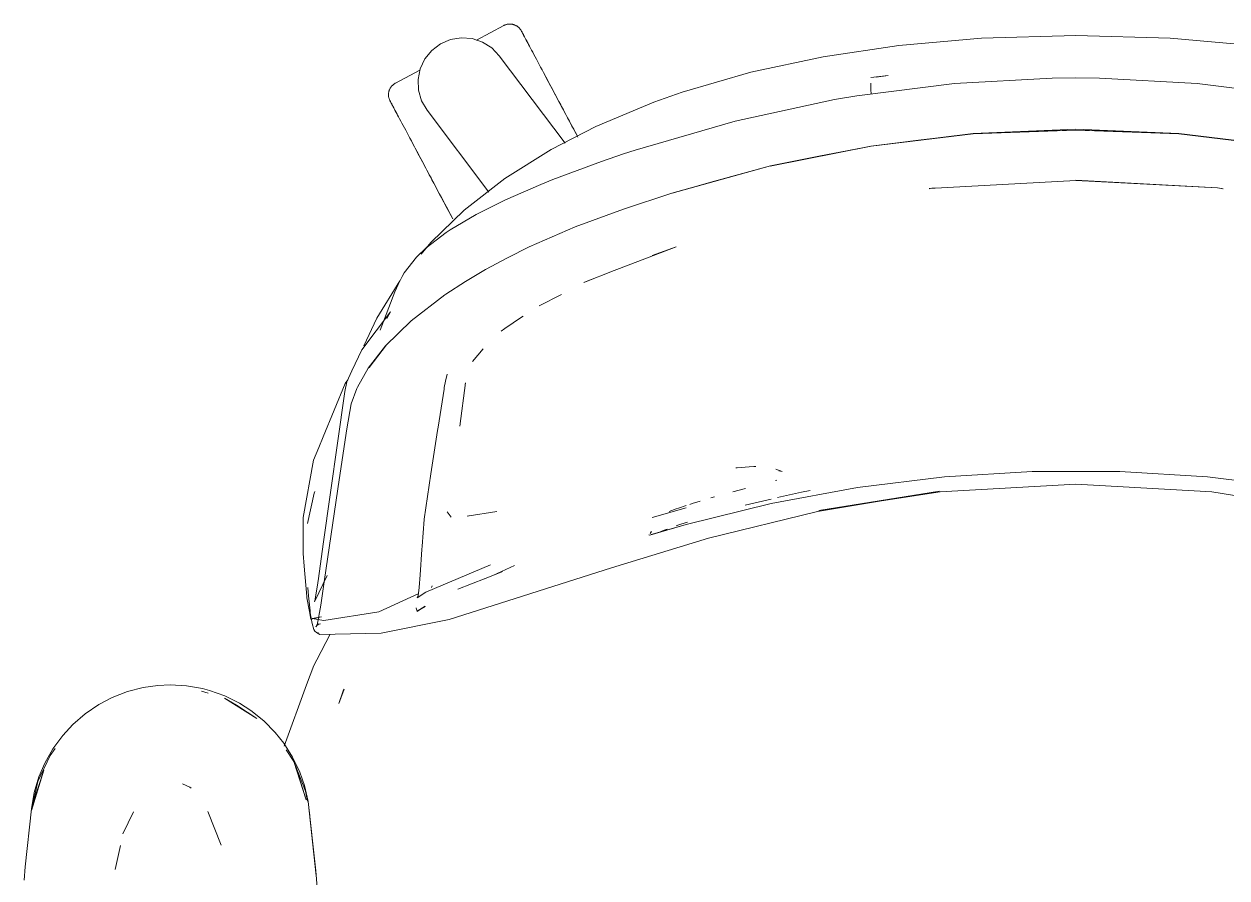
# Model space of a CAD drawing. Header units: millimetres. Extents: x 155927 to 317870, y -36033 to 97293.
# Drawn here: x 157598.5 to 157970.4, y 16161.7 to 16425.7 of the extents above; entities that cross this region are included whole.
import ezdxf

# ---------------------------------------------------------------- set-up
doc = ezdxf.new("R2010")
doc.units = ezdxf.units.MM
doc.header["$MEASUREMENT"] = 0
doc.layers.add('G-IMPT', color=8, linetype='CONTINUOUS', lineweight=9)
doc.layers.add('I-FURN', color=8, linetype='CONTINUOUS', lineweight=9)

msp = doc.modelspace()

# ---------------------------------------------------------------- linework, layer by layer
at = {"layer": 'G-IMPT'}
for p, q in [((157894.53, 16421.34), (157868.96, 16419.08)), ((157923.67, 16422.19), (157894.53, 16421.34)), ((157952.82, 16421.34), (157923.67, 16422.19)), ((157978.39, 16419.08), (157952.82, 16421.34)), ((157868.96, 16419.08), (157845.54, 16415.59)), ((157823.18, 16410.77), (157845.54, 16415.59)), ((157801.94, 16404.6), (157823.18, 16410.77)), ((157860.26, 16409.18), (157865.67, 16409.83)), ((157861.91, 16409.26), (157865.67, 16409.83)), ((157886.16, 16407.34), (157855.99, 16403.53)), ((157860.23, 16407.41), (157860.3, 16405.32)), ((157860.23, 16407.41), (157860.23, 16407.3)), ((157916.36, 16408.95), (157886.16, 16407.34)), ((157916.36, 16408.95), (157923.67, 16409.05)), ((157930.99, 16408.95), (157923.67, 16409.05)), ((157930.99, 16408.95), (157961.19, 16407.34)), ((157961.19, 16407.34), (157991.36, 16403.53)), ((157793.2, 16401.52), (157801.94, 16404.6)), ((157849.07, 16402.34), (157818.28, 16395.68)), ((157855.99, 16403.53), (157849.07, 16402.34)), ((157860.35, 16404.08), (157860.3, 16405.32)), ((157793.2, 16401.52), (157775.23, 16394.01)), ((157787.45, 16386.73), (157818.28, 16395.68)), ((157775.23, 16394.01), (157761.45, 16386.92)), ((157891.86, 16391.82), (157860.27, 16387.99)), ((157891.9, 16391.78), (157860.34, 16387.99)), ((157875.82, 16389.94), (157891.9, 16391.78)), ((157923.67, 16393.15), (157891.86, 16391.82)), ((157891.9, 16391.78), (157923.67, 16392.92)), ((157891.9, 16391.78), (157906.79, 16392.45)), ((157906.79, 16392.45), (157923.67, 16392.92)), ((157955.49, 16391.82), (157923.67, 16393.15)), ((157940.56, 16392.45), (157923.67, 16392.92)), ((157955.45, 16391.78), (157923.67, 16392.92)), ((157940.56, 16392.45), (157955.45, 16391.78)), ((157955.45, 16391.78), (157987, 16387.99)), ((157955.45, 16391.78), (157971.53, 16389.94)), ((157955.49, 16391.82), (157987.08, 16387.99)), ((157860.34, 16387.99), (157829.1, 16381.78)), ((157829.1, 16381.78), (157860.27, 16387.99)), ((157860.34, 16387.99), (157844.24, 16384.89)), ((157875.82, 16389.94), (157860.34, 16387.99)), ((157761.45, 16386.92), (157747.16, 16377.94)), ((157777.02, 16383.2), (157783.85, 16385.54)), ((157787.45, 16386.73), (157783.85, 16385.54)), ((157829.22, 16381.82), (157844.24, 16384.89)), ((157777.02, 16383.2), (157761.95, 16377.6)), ((157829.22, 16381.82), (157798.72, 16373.43)), ((157829.22, 16381.82), (157798.81, 16373.39)), ((157811.97, 16377.16), (157829.22, 16381.82)), ((157747.16, 16377.94), (157734.56, 16368.14)), ((157758.27, 16376.12), (157761.95, 16377.6)), ((157811.97, 16377.16), (157798.81, 16373.39)), ((157923.67, 16377.32), (157878.33, 16374.82)), ((157923.67, 16377.38), (157967.4, 16375.05)), ((157923.67, 16377.32), (157967.4, 16375.05)), ((157747.31, 16371.35), (157758.27, 16376.12)), ((157783.8, 16368.43), (157798.72, 16373.43)), ((157878.33, 16374.82), (157879.95, 16375.05)), ((157878.4, 16374.77), (157878.64, 16374.82)), ((157879.95, 16375.05), (157878.64, 16374.82)), ((157967.4, 16375.05), (157969.18, 16374.79)), ((157967.4, 16375.05), (157968.71, 16374.82)), ((157968.95, 16374.77), (157968.71, 16374.82)), ((157738.86, 16367.12), (157746.87, 16371.13)), ((157747.31, 16371.35), (157746.87, 16371.13)), ((157724.26, 16358.18), (157734.56, 16368.14)), ((157738.26, 16366.82), (157730.26, 16362.09)), ((157738.86, 16367.12), (157738.26, 16366.82)), ((157783.8, 16368.43), (157768.92, 16362.97)), ((157728.97, 16361.22), (157730.26, 16362.09)), ((157768.92, 16362.97), (157754.7, 16356.79)), ((157724.26, 16358.18), (157721.26, 16354.5)), ((157722.84, 16356.51), (157728.97, 16361.22)), ((157719.82, 16353.61), (157722.84, 16356.51)), ((157747.97, 16353.4), (157754.7, 16356.79)), ((157800.06, 16356.84), (157782.61, 16350.13)), ((157800.06, 16356.84), (157792.63, 16354.11)), ((157715.96, 16348.75), (157719.82, 16353.61)), ((157747.97, 16353.4), (157741.18, 16349.83)), ((157715.34, 16347.61), (157714.17, 16345.18)), ((157715.96, 16348.75), (157715.34, 16347.61)), ((157734.95, 16346.07), (157741.18, 16349.83)), ((157780.88, 16349.46), (157771.56, 16345.74)), ((157771.56, 16345.74), (157773.8, 16346.74)), ((157782.61, 16350.13), (157780.88, 16349.46)), ((157707.53, 16334.81), (157714.65, 16346.26)), ((157708.58, 16331.04), (157713.09, 16342.95)), ((157714.17, 16345.18), (157713.09, 16342.95)), ((157734.95, 16346.07), (157728.85, 16342.18)), ((157718.16, 16333.99), (157728.6, 16342.01)), ((157728.85, 16342.18), (157728.6, 16342.01)), ((157757.72, 16338.56), (157764.69, 16342.11)), ((157711.82, 16336.7), (157702.88, 16324.99)), ((157711.82, 16336.7), (157710.66, 16334.66)), ((157752.25, 16335.03), (157752.82, 16335.43)), ((157703.55, 16326.18), (157707.53, 16334.81)), ((157718.16, 16333.99), (157710.26, 16326.26)), ((157747.11, 16331.54), (157752.25, 16335.03)), ((157747.11, 16331.54), (157746.01, 16330.79)), ((157699.84, 16318.47), (157702.88, 16324.99)), ((157704.84, 16319.29), (157710.26, 16326.26)), ((157710.56, 16326.47), (157705.17, 16319.52)), ((157710.56, 16326.47), (157707.76, 16322.89)), ((157740.48, 16325.27), (157737.14, 16321.36)), ((157705.17, 16319.52), (157707.76, 16322.89)), ((157699.84, 16318.47), (157698.27, 16315.11)), ((157704.84, 16319.29), (157701.55, 16313.46)), ((157729.28, 16317.45), (157728.82, 16315.29)), ((157697.78, 16314.55), (157690.99, 16298.1)), ((157697.62, 16312.11), (157698.27, 16315.11)), ((157698.55, 16315.72), (157697.78, 16314.55)), ((157701.55, 16313.46), (157701.34, 16313.04)), ((157728.33, 16312.84), (157728.4, 16313.3)), ((157728.82, 16315.29), (157728.4, 16313.3)), ((157733.2, 16301.41), (157734.98, 16314.77)), ((157734.98, 16314.77), (157734.84, 16314.3)), ((157690.95, 16264.9), (157697.62, 16312.11)), ((157699.59, 16308.25), (157701.34, 16313.04)), ((157726.52, 16301.11), (157728.33, 16312.84)), ((157699.59, 16308.25), (157698.29, 16300.57)), ((157695.89, 16284.81), (157698.29, 16300.57)), ((157724.23, 16286.64), (157726.35, 16299.99)), ((157726.35, 16299.99), (157726.43, 16300.5)), ((157726.52, 16301.11), (157726.43, 16300.5)), ((157688, 16290.87), (157689.6, 16294.73)), ((157690.99, 16298.1), (157689.6, 16294.73)), ((157684.76, 16273.18), (157688, 16290.87)), ((157818.99, 16288.54), (157818.51, 16288.5)), ((157822.7, 16288.81), (157818.99, 16288.54)), ((157822.7, 16288.81), (157824.07, 16288.91)), ((157824.77, 16288.92), (157824.07, 16288.91)), ((157832.86, 16287.38), (157830.91, 16288.07)), ((157832.86, 16287.38), (157831.81, 16287.6)), ((157910.11, 16287.38), (157883.04, 16285.72)), ((157937.23, 16287.38), (157910.11, 16287.38)), ((157937.23, 16287.38), (157964.31, 16285.72)), ((157691.34, 16253.93), (157695.89, 16284.81)), ((157724.23, 16286.64), (157722.2, 16272.57)), ((157831.26, 16284.71), (157830.85, 16284.58)), ((157856.12, 16282.43), (157883.04, 16285.72)), ((157881.69, 16281.03), (157923.67, 16283.39)), ((157965.66, 16281.03), (157923.67, 16283.39)), ((157991.22, 16282.43), (157964.31, 16285.72)), ((157686.17, 16271.31), (157688.22, 16280.62)), ((157688.22, 16280.62), (157688.37, 16281.19)), ((157817.64, 16281.12), (157821.5, 16282.11)), ((157817.64, 16281.12), (157819.17, 16281.51)), ((157829.46, 16277.5), (157856.12, 16282.43)), ((157838.87, 16280.97), (157831.45, 16279.27)), ((157841.5, 16281.45), (157838.87, 16280.97)), ((157843.77, 16275.03), (157881.51, 16281.29)), ((157881.51, 16281.29), (157844.15, 16275.29)), ((157881.69, 16281.03), (157844.15, 16275.29)), ((158003.58, 16275.03), (157965.66, 16281.03)), ((157803.14, 16276.14), (157792.71, 16273.11)), ((157800.84, 16276.03), (157800.12, 16275.78)), ((157800.84, 16276.03), (157803.15, 16276.8)), ((157829.46, 16277.5), (157803.14, 16270.95)), ((157804.28, 16277.18), (157805.06, 16277.43)), ((157805.06, 16277.43), (157807.55, 16278.22)), ((157810.85, 16279.21), (157811.97, 16279.54)), ((157822.72, 16277.26), (157821.44, 16276.92)), ((157829.47, 16278.81), (157822.72, 16277.26)), ((157684.76, 16273.18), (157684.74, 16266.21)), ((157722.19, 16272.49), (157721.57, 16264.24)), ((157722.19, 16272.49), (157722.2, 16272.57)), ((157730.58, 16273.22), (157729.3, 16274.86)), ((157735.53, 16273.58), (157744.69, 16274.98)), ((157735.53, 16273.58), (157735.88, 16273.62)), ((157797.96, 16275.02), (157800.12, 16275.78)), ((157810.09, 16266.72), (157843.77, 16275.03)), ((157803.14, 16270.95), (157791.92, 16267.68)), ((157792.46, 16268.77), (157792.07, 16268.16)), ((157792.46, 16268.77), (157792.31, 16268.56)), ((157803.14, 16270.95), (157792.32, 16267.83)), ((157803.14, 16270.95), (157792.61, 16267.89)), ((157796.39, 16269.22), (157795.32, 16268.82)), ((157797.36, 16269.57), (157796.39, 16269.22)), ((157800.11, 16270.55), (157800.91, 16270.84)), ((157803.14, 16271.58), (157800.91, 16270.84)), ((157803.14, 16271.58), (157803.6, 16271.73)), ((157684.74, 16266.21), (157684.74, 16262.04)), ((157690.95, 16264.9), (157689.51, 16254.23)), ((157810.09, 16266.72), (157780.11, 16257.54)), ((157791.92, 16267.68), (157791.67, 16267.81)), ((157792.61, 16267.89), (157792.32, 16267.83)), ((157685.08, 16258.08), (157684.74, 16262.04)), ((157721.5, 16263.26), (157720.94, 16255.4)), ((157721.57, 16264.24), (157721.5, 16263.26)), ((157685.88, 16248.76), (157685.08, 16258.08)), ((157722.72, 16250.09), (157742.7, 16258.52)), ((157780.11, 16257.54), (157729.87, 16241.55)), ((157743.44, 16255.25), (157750.15, 16258.29)), ((157688.32, 16247.05), (157692.18, 16255.18)), ((157689.29, 16252.94), (157689.51, 16254.23)), ((157690.23, 16246.08), (157691.34, 16253.93)), ((157720.94, 16255.4), (157720.64, 16251.52)), ((157741.06, 16254.23), (157732.59, 16250.97)), ((157740.85, 16254.22), (157746.41, 16256.42)), ((157745.96, 16256.24), (157740.85, 16254.22)), ((157741.06, 16254.23), (157745.96, 16256.24)), ((157686.4, 16248.93), (157686.19, 16251.52)), ((157689.29, 16252.94), (157688.46, 16247.92)), ((157720.05, 16248.33), (157722.72, 16250.09)), ((157720.64, 16251.44), (157720.34, 16249.06)), ((157720.64, 16251.44), (157720.64, 16251.52)), ((157724.44, 16251.54), (157724.71, 16251.98)), ((157685.88, 16248.76), (157685.92, 16248.29)), ((157685.92, 16248.29), (157686.74, 16244.04)), ((157686.92, 16244.24), (157686.4, 16248.93)), ((157688.32, 16247.05), (157688.46, 16247.92)), ((157708.22, 16243.98), (157720.57, 16249.59)), ((157720.34, 16249.05), (157720.05, 16248.33)), ((157720.34, 16249.05), (157720.34, 16249.06)), ((157686.74, 16244.04), (157687.18, 16241.72)), ((157686.99, 16243.63), (157686.92, 16244.24)), ((157686.99, 16243.63), (157687.53, 16240.35)), ((157690.46, 16242.44), (157687.18, 16241.72)), ((157690.46, 16242.44), (157687.59, 16241.95)), ((157689.12, 16239.81), (157690.23, 16246.08)), ((157708.22, 16243.98), (157691.17, 16241.27)), ((157719.73, 16245.22), (157719.75, 16245.06)), ((157719.75, 16245.06), (157720.02, 16244.18)), ((157722.51, 16245.71), (157720.02, 16244.18)), ((157720.02, 16244.18), (157722.49, 16245.67)), ((157720.04, 16244.12), (157720.02, 16244.18)), ((157720.04, 16244.12), (157722.51, 16245.71)), ((157688.08, 16238.48), (157687.53, 16240.35)), ((157687.59, 16241.95), (157691.17, 16241.27)), ((157689.29, 16240.43), (157688.73, 16239.34)), ((157689.12, 16239.84), (157688.73, 16239.34)), ((157689.29, 16240.43), (157689.12, 16239.81)), ((157689.12, 16239.84), (157689.66, 16240.16)), ((157690.16, 16240.24), (157689.66, 16240.16)), ((157708.92, 16237.35), (157729.87, 16241.55)), ((157688.08, 16238.48), (157688.4, 16237.95)), ((157688.4, 16237.95), (157688.9, 16237.57)), ((157689.93, 16236.97), (157688.9, 16237.57)), ((157689.52, 16237.44), (157688.9, 16237.57)), ((157688.9, 16237.57), (157688.97, 16237.55)), ((157689.52, 16237.44), (157688.97, 16237.55)), ((157693.12, 16237.03), (157688.98, 16229.13)), ((157708.92, 16237.35), (157689.93, 16236.97)), ((157688.98, 16229.13), (157688.05, 16227.37)), ((157685.86, 16221.4), (157688.05, 16227.37)), ((157635.35, 16220.59), (157630.48, 16219.33)), ((157635.35, 16220.59), (157639.86, 16221.24)), ((157643.71, 16221.41), (157639.86, 16221.24)), ((157643.71, 16221.41), (157648.75, 16221.12)), ((157648.75, 16221.12), (157653.7, 16220.24)), ((157653.7, 16220.24), (157655.82, 16219.67)), ((157678.92, 16202.46), (157685.86, 16221.4)), ((157697.46, 16220.09), (157695.82, 16215.63)), ((157697.46, 16220.09), (157697.2, 16219.51)), ((157621.6, 16215.31), (157625.77, 16217.5)), ((157625.77, 16217.5), (157630.48, 16219.33)), ((157655.39, 16218.87), (157653.36, 16219.49)), ((157660.6, 16217.96), (157655.82, 16219.67)), ((157660.5, 16217.31), (157664.18, 16215.15)), ((157660.5, 16217.31), (157670.45, 16210.99)), ((157660.6, 16217.96), (157665.11, 16215.72)), ((157695.82, 16215.63), (157697.2, 16219.51)), ((157621.6, 16215.31), (157617.44, 16212.48)), ((157664.18, 16215.15), (157670.45, 16210.99)), ((157665.11, 16215.72), (157668.65, 16213.45)), ((157672.63, 16210.27), (157668.65, 16213.45)), ((157610.44, 16205.72), (157613.6, 16209.16)), ((157617.44, 16212.48), (157613.6, 16209.16)), ((157672.63, 16210.27), (157676.18, 16206.66)), ((157610.44, 16205.72), (157607.44, 16201.63)), ((157676.18, 16206.66), (157678.8, 16203.35)), ((157604.93, 16197.19), (157607.44, 16201.63)), ((157608.13, 16201.68), (157606.54, 16199.57)), ((157681.53, 16199.03), (157678.8, 16203.35)), ((157602.8, 16191.5), (157606.54, 16199.57)), ((157681.92, 16197.7), (157679.5, 16201.28)), ((157681.53, 16199.03), (157683.72, 16194.45)), ((157600.76, 16182.53), (157604.59, 16195)), ((157604.59, 16195), (157601.67, 16185.85)), ((157604.93, 16197.19), (157603.12, 16192.96)), ((157681.92, 16197.7), (157682.83, 16195)), ((157681.92, 16197.7), (157685.74, 16185.85)), ((157685.53, 16188.48), (157682.33, 16196.67)), ((157682.83, 16195), (157685.74, 16185.85)), ((157683.72, 16194.45), (157685.17, 16190.31)), ((157602.8, 16191.5), (157600.88, 16183.1)), ((157603.12, 16192.96), (157601.65, 16188.09)), ((157647.53, 16190.8), (157649.76, 16189.78)), ((157600.76, 16183.05), (157601.65, 16188.09)), ((157649.76, 16189.78), (157650.21, 16189.49)), ((157686.32, 16185.35), (157685.17, 16190.31)), ((157686.11, 16185.43), (157685.53, 16188.48)), ((157598.85, 16165.12), (157600.76, 16183.05)), ((157600.76, 16182.53), (157601.67, 16185.85)), ((157686.32, 16185.35), (157688.78, 16162.4)), ((157686.32, 16185.35), (157686.66, 16182.53)), ((157686.32, 16185.35), (157688.68, 16163.92)), ((157632.33, 16182.16), (157629.06, 16175.38)), ((157659.43, 16171.83), (157655.28, 16182.26)), ((157686.8, 16181.02), (157686.66, 16182.53)), ((157688.78, 16162.4), (157686.66, 16182.53)), ((157626.72, 16164.33), (157628.3, 16171.77)), ((157598.5, 16160.99), (157598.85, 16165.12)), ((157688.68, 16163.92), (157689.66, 16152.52))]:
    msp.add_line(p, q, dxfattribs=at)
at = {"layer": 'I-FURN'}
for p, q in [((157746.79, 16425.22), (157738.38, 16420.75)), ((157746.79, 16425.22), (157746.94, 16425.3)), ((157746.94, 16425.3), (157747.08, 16425.36)), ((157747.08, 16425.36), (157747.23, 16425.42)), ((157747.23, 16425.42), (157747.38, 16425.48)), ((157747.38, 16425.48), (157747.54, 16425.53)), ((157747.54, 16425.53), (157747.69, 16425.57)), ((157747.69, 16425.57), (157747.85, 16425.61)), ((157747.85, 16425.61), (157748.01, 16425.64)), ((157748.01, 16425.64), (157748.17, 16425.66)), ((157748.17, 16425.66), (157748.33, 16425.68)), ((157748.33, 16425.68), (157748.49, 16425.69)), ((157748.49, 16425.69), (157748.65, 16425.7)), ((157748.65, 16425.7), (157748.81, 16425.69)), ((157748.81, 16425.69), (157748.97, 16425.69)), ((157748.97, 16425.69), (157749.13, 16425.67)), ((157749.13, 16425.67), (157749.29, 16425.65)), ((157749.29, 16425.65), (157749.45, 16425.62)), ((157749.45, 16425.62), (157749.61, 16425.59)), ((157749.61, 16425.59), (157749.77, 16425.55)), ((157749.77, 16425.55), (157749.92, 16425.5)), ((157749.92, 16425.5), (157750.07, 16425.45)), ((157750.07, 16425.45), (157750.22, 16425.39)), ((157750.22, 16425.39), (157750.37, 16425.33)), ((157750.37, 16425.33), (157750.52, 16425.26)), ((157750.52, 16425.26), (157750.66, 16425.18)), ((157750.66, 16425.18), (157750.8, 16425.1)), ((157750.8, 16425.1), (157750.93, 16425.01)), ((157750.93, 16425.01), (157751.06, 16424.92)), ((157751.06, 16424.92), (157751.19, 16424.82)), ((157751.19, 16424.82), (157751.32, 16424.72)), ((157751.32, 16424.72), (157751.44, 16424.61)), ((157751.44, 16424.61), (157751.55, 16424.5)), ((157727.24, 16419.6), (157730.34, 16420.92)), ((157730.34, 16420.92), (157733.67, 16421.47)), ((157733.67, 16421.47), (157737.03, 16421.2)), ((157737.03, 16421.2), (157740.23, 16420.14)), ((157751.55, 16424.5), (157751.66, 16424.38)), ((157751.66, 16424.38), (157751.77, 16424.26)), ((157751.77, 16424.26), (157751.87, 16424.13)), ((157751.87, 16424.13), (157751.97, 16424.01)), ((157751.97, 16424.01), (157752.06, 16423.87)), ((157752.06, 16423.87), (157752.14, 16423.74)), ((157752.14, 16423.74), (157752.22, 16423.6)), ((157752.22, 16423.6), (157752.24, 16423.56)), ((157752.24, 16423.56), (157752.25, 16423.54)), ((157752.25, 16423.55), (157752.24, 16423.56)), ((157752.27, 16423.51), (157752.25, 16423.55)), ((157752.25, 16423.54), (157752.29, 16423.48)), ((157752.31, 16423.43), (157752.27, 16423.51)), ((157752.29, 16423.48), (157752.34, 16423.38)), ((157752.38, 16423.31), (157752.31, 16423.43)), ((157752.34, 16423.38), (157752.41, 16423.24)), ((157752.46, 16423.14), (157752.38, 16423.31)), ((157752.41, 16423.24), (157752.51, 16423.06)), ((157752.57, 16422.94), (157752.46, 16423.14)), ((157752.51, 16423.06), (157752.63, 16422.84)), ((157752.7, 16422.7), (157752.57, 16422.94)), ((157752.63, 16422.84), (157752.76, 16422.58)), ((157752.85, 16422.42), (157752.7, 16422.7)), ((157752.76, 16422.58), (157752.92, 16422.28)), ((157753.02, 16422.1), (157752.85, 16422.42)), ((157752.92, 16422.28), (157753.1, 16421.95)), ((157753.21, 16421.75), (157753.02, 16422.1)), ((157753.1, 16421.95), (157753.3, 16421.57)), ((157753.41, 16421.36), (157753.21, 16421.75)), ((157753.3, 16421.57), (157753.52, 16421.16)), ((157753.64, 16420.93), (157753.41, 16421.36)), ((157753.52, 16421.16), (157753.75, 16420.72)), ((157753.89, 16420.46), (157753.64, 16420.93)), ((157722.41, 16414.95), (157724.54, 16417.57)), ((157724.54, 16417.57), (157727.24, 16419.6)), ((157740.23, 16420.14), (157743.08, 16418.34)), ((157743.08, 16418.34), (157745.42, 16415.91)), ((157753.75, 16420.72), (157754.01, 16420.23)), ((157754.16, 16419.96), (157753.89, 16420.46)), ((157754.01, 16420.23), (157754.29, 16419.72)), ((157754.44, 16419.42), (157754.16, 16419.96)), ((157754.29, 16419.72), (157754.58, 16419.17)), ((157754.74, 16418.86), (157754.44, 16419.42)), ((157754.58, 16419.17), (157754.89, 16418.58)), ((157755.06, 16418.25), (157754.74, 16418.86)), ((157755.4, 16417.62), (157755.06, 16418.25)), ((157755.75, 16416.96), (157755.4, 16417.62)), ((157720.97, 16411.9), (157722.41, 16414.95)), ((157745.42, 16415.91), (157765.82, 16388.84)), ((157756.12, 16416.26), (157755.75, 16416.96)), ((157756.51, 16415.54), (157756.12, 16416.26)), ((157756.91, 16414.79), (157756.51, 16415.54)), ((157757.32, 16414.01), (157756.91, 16414.79)), ((157757.74, 16413.21), (157757.32, 16414.01)), ((157720.88, 16411.44), (157713.29, 16407.41)), ((157720.3, 16408.6), (157720.97, 16411.9)), ((157758.18, 16412.39), (157757.74, 16413.21)), ((157758.63, 16411.54), (157758.18, 16412.39)), ((157759.09, 16410.67), (157758.63, 16411.54)), ((157759.57, 16409.79), (157759.09, 16410.67)), ((157760.05, 16408.88), (157759.57, 16409.79)), ((157711.75, 16405.96), (157711.84, 16406.1)), ((157711.84, 16406.1), (157711.93, 16406.23)), ((157711.93, 16406.23), (157712.03, 16406.36)), ((157712.03, 16406.36), (157712.13, 16406.48)), ((157712.13, 16406.48), (157712.24, 16406.6)), ((157712.24, 16406.6), (157712.35, 16406.72)), ((157712.35, 16406.72), (157712.47, 16406.83)), ((157712.47, 16406.83), (157712.59, 16406.94)), ((157712.59, 16406.94), (157712.72, 16407.04)), ((157712.72, 16407.04), (157712.85, 16407.13)), ((157712.85, 16407.13), (157712.98, 16407.23)), ((157712.98, 16407.23), (157713.12, 16407.31)), ((157713.12, 16407.31), (157713.26, 16407.39)), ((157713.26, 16407.39), (157713.29, 16407.41)), ((157720.44, 16405.23), (157720.3, 16408.6)), ((157759.79, 16409.37), (157760.27, 16408.46)), ((157760.54, 16407.96), (157760.05, 16408.88)), ((157760.27, 16408.46), (157760.77, 16407.53)), ((157761.04, 16407.02), (157760.54, 16407.96)), ((157760.77, 16407.53), (157761.27, 16406.58)), ((157761.54, 16406.07), (157761.04, 16407.02)), ((157761.27, 16406.58), (157761.78, 16405.63)), ((157762.05, 16405.11), (157761.54, 16406.07)), ((157711.16, 16403.98), (157711.17, 16404.14)), ((157711.16, 16403.82), (157711.16, 16403.98)), ((157711.16, 16403.66), (157711.16, 16403.82)), ((157711.17, 16403.5), (157711.16, 16403.66)), ((157711.17, 16404.14), (157711.18, 16404.3)), ((157711.19, 16403.34), (157711.17, 16403.5)), ((157711.18, 16404.3), (157711.2, 16404.46)), ((157711.21, 16403.18), (157711.19, 16403.34)), ((157711.2, 16404.46), (157711.23, 16404.62)), ((157711.24, 16403.02), (157711.21, 16403.18)), ((157711.23, 16404.62), (157711.26, 16404.78)), ((157711.28, 16402.86), (157711.24, 16403.02)), ((157711.26, 16404.78), (157711.3, 16404.93)), ((157711.32, 16402.71), (157711.28, 16402.86)), ((157711.3, 16404.93), (157711.35, 16405.09)), ((157711.37, 16402.55), (157711.32, 16402.71)), ((157711.35, 16405.09), (157711.4, 16405.24)), ((157711.43, 16402.4), (157711.37, 16402.55)), ((157711.4, 16405.24), (157711.46, 16405.39)), ((157711.49, 16402.25), (157711.43, 16402.4)), ((157711.46, 16405.39), (157711.53, 16405.54)), ((157711.53, 16405.54), (157711.6, 16405.68)), ((157711.6, 16405.68), (157711.67, 16405.83)), ((157711.67, 16405.83), (157711.75, 16405.96)), ((157721.38, 16401.99), (157720.44, 16405.23)), ((157761.78, 16405.63), (157762.29, 16404.66)), ((157762.57, 16404.13), (157762.05, 16405.11)), ((157762.29, 16404.66), (157762.81, 16403.68)), ((157763.1, 16403.15), (157762.57, 16404.13)), ((157762.81, 16403.68), (157763.34, 16402.69)), ((157763.62, 16402.16), (157763.1, 16403.15)), ((157763.34, 16402.69), (157763.87, 16401.7)), ((157711.56, 16402.11), (157711.49, 16402.25)), ((157711.63, 16401.96), (157711.56, 16402.11)), ((157711.65, 16401.91), (157711.63, 16401.96)), ((157711.63, 16401.96), (157711.63, 16401.96)), ((157711.63, 16401.96), (157711.64, 16401.94)), ((157711.64, 16401.94), (157711.67, 16401.88)), ((157711.7, 16401.83), (157711.65, 16401.91)), ((157711.67, 16401.88), (157711.72, 16401.78)), ((157711.76, 16401.71), (157711.7, 16401.83)), ((157711.72, 16401.78), (157711.8, 16401.64)), ((157711.85, 16401.55), (157711.76, 16401.71)), ((157711.8, 16401.64), (157711.89, 16401.46)), ((157711.96, 16401.35), (157711.85, 16401.55)), ((157711.89, 16401.46), (157712.01, 16401.24)), ((157712.08, 16401.11), (157711.96, 16401.35)), ((157712.01, 16401.24), (157712.15, 16400.98)), ((157712.23, 16400.83), (157712.08, 16401.11)), ((157712.15, 16400.98), (157712.31, 16400.69)), ((157712.4, 16400.51), (157712.23, 16400.83)), ((157712.31, 16400.69), (157712.49, 16400.35)), ((157712.59, 16400.15), (157712.4, 16400.51)), ((157712.49, 16400.35), (157712.68, 16399.98)), ((157712.8, 16399.76), (157712.59, 16400.15)), ((157712.68, 16399.98), (157712.9, 16399.57)), ((157713.03, 16399.33), (157712.8, 16399.76)), ((157712.9, 16399.57), (157713.14, 16399.12)), ((157713.27, 16398.87), (157713.03, 16399.33)), ((157713.14, 16399.12), (157713.4, 16398.64)), ((157713.54, 16398.36), (157713.27, 16398.87)), ((157713.4, 16398.64), (157713.67, 16398.12)), ((157723.07, 16399.07), (157721.38, 16401.99)), ((157742.15, 16373.75), (157723.07, 16399.07)), ((157764.15, 16401.16), (157763.62, 16402.16)), ((157763.87, 16401.7), (157764.4, 16400.7)), ((157764.69, 16400.16), (157764.15, 16401.16)), ((157764.4, 16400.7), (157764.93, 16399.7)), ((157765.22, 16399.15), (157764.69, 16400.16)), ((157764.93, 16399.7), (157765.47, 16398.69)), ((157765.75, 16398.15), (157765.22, 16399.15)), ((157765.47, 16398.69), (157766, 16397.69)), ((157713.83, 16397.83), (157713.54, 16398.36)), ((157713.67, 16398.12), (157713.96, 16397.57)), ((157714.13, 16397.26), (157713.83, 16397.83)), ((157713.96, 16397.57), (157714.27, 16396.99)), ((157714.27, 16396.99), (157714.6, 16396.37)), ((157714.6, 16396.37), (157714.95, 16395.72)), ((157714.95, 16395.72), (157715.31, 16395.04)), ((157715.31, 16395.04), (157715.68, 16394.34)), ((157766.29, 16397.14), (157765.75, 16398.15)), ((157766, 16397.69), (157766.53, 16396.68)), ((157766.82, 16396.14), (157766.29, 16397.14)), ((157766.53, 16396.68), (157767.07, 16395.68)), ((157767.35, 16395.14), (157766.82, 16396.14)), ((157767.07, 16395.68), (157767.6, 16394.68)), ((157767.88, 16394.15), (157767.35, 16395.14)), ((157715.68, 16394.34), (157716.07, 16393.6)), ((157716.07, 16393.6), (157716.48, 16392.84)), ((157716.48, 16392.84), (157716.9, 16392.05)), ((157716.9, 16392.05), (157717.33, 16391.24)), ((157717.33, 16391.24), (157717.77, 16390.41)), ((157767.6, 16394.68), (157768.12, 16393.69)), ((157768.41, 16393.16), (157767.88, 16394.15)), ((157768.12, 16393.69), (157768.65, 16392.71)), ((157768.93, 16392.18), (157768.41, 16393.16)), ((157768.65, 16392.71), (157769.16, 16391.73)), ((157769.44, 16391.21), (157768.93, 16392.18)), ((157769.16, 16391.73), (157769.68, 16390.77)), ((157718.02, 16389.95), (157717.57, 16390.79)), ((157717.77, 16390.41), (157718.23, 16389.55)), ((157718.48, 16389.08), (157718.02, 16389.95)), ((157718.23, 16389.55), (157718.69, 16388.67)), ((157718.95, 16388.19), (157718.48, 16389.08)), ((157718.69, 16388.67), (157719.17, 16387.78)), ((157719.43, 16387.29), (157718.95, 16388.19)), ((157719.17, 16387.78), (157719.66, 16386.86)), ((157719.92, 16386.36), (157719.43, 16387.29)), ((157719.66, 16386.86), (157720.15, 16385.93)), ((157720.42, 16385.42), (157719.92, 16386.36)), ((157720.15, 16385.93), (157720.65, 16384.99)), ((157720.93, 16384.47), (157720.42, 16385.42)), ((157720.65, 16384.99), (157721.16, 16384.03)), ((157721.44, 16383.51), (157720.93, 16384.47)), ((157721.16, 16384.03), (157721.68, 16383.06)), ((157721.96, 16382.54), (157721.44, 16383.51)), ((157721.68, 16383.06), (157722.2, 16382.08)), ((157722.48, 16381.55), (157721.96, 16382.54)), ((157722.2, 16382.08), (157722.72, 16381.1)), ((157723.01, 16380.56), (157722.48, 16381.55)), ((157722.72, 16381.1), (157723.25, 16380.1)), ((157723.54, 16379.56), (157723.01, 16380.56)), ((157723.25, 16380.1), (157723.78, 16379.1)), ((157724.07, 16378.56), (157723.54, 16379.56)), ((157723.78, 16379.1), (157724.32, 16378.1)), ((157724.6, 16377.56), (157724.07, 16378.56)), ((157724.32, 16378.1), (157724.85, 16377.1)), ((157725.14, 16376.55), (157724.6, 16377.56)), ((157724.85, 16377.1), (157725.38, 16376.09)), ((157725.67, 16375.55), (157725.14, 16376.55)), ((157725.38, 16376.09), (157725.92, 16375.09)), ((157726.21, 16374.55), (157725.67, 16375.55)), ((157725.92, 16375.09), (157726.45, 16374.08)), ((157726.74, 16373.55), (157726.21, 16374.55)), ((157726.45, 16374.08), (157726.98, 16373.09)), ((157727.27, 16372.55), (157726.74, 16373.55)), ((157726.98, 16373.09), (157727.51, 16372.1)), ((157727.79, 16371.56), (157727.27, 16372.55)), ((157727.51, 16372.1), (157728.03, 16371.11)), ((157728.31, 16370.59), (157727.79, 16371.56)), ((157728.03, 16371.11), (157728.55, 16370.14)), ((157728.83, 16369.62), (157728.31, 16370.59)), ((157728.55, 16370.14), (157729.06, 16369.18)), ((157729.34, 16368.66), (157728.83, 16369.62)), ((157729.06, 16369.18), (157729.57, 16368.22)), ((157729.84, 16367.72), (157729.34, 16368.66)), ((157729.57, 16368.22), (157730.07, 16367.29)), ((157730.33, 16366.79), (157729.84, 16367.72)), ((157730.07, 16367.29), (157730.56, 16366.36)), ((157730.82, 16365.87), (157730.33, 16366.79)), ((157730.56, 16366.36), (157731.04, 16365.46))]:
    msp.add_line(p, q, dxfattribs=at)

doc.saveas('drawing.dxf')
